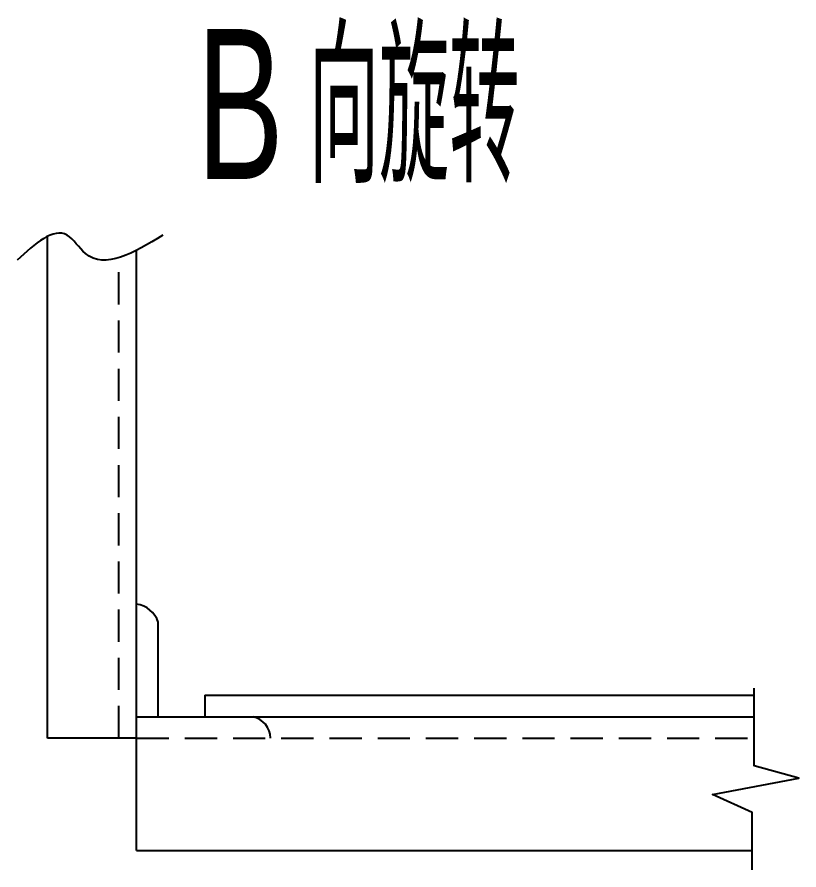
# Model space of a CAD drawing. Extents: x 148 to 221443, y -36682 to 6758.
# Drawn here: x 67491 to 68221, y -33780 to -32984 of the extents above; entities that cross this region are included whole.
import ezdxf
from ezdxf.enums import TextEntityAlignment as Align

# ---------------------------------------------------------------- set-up
doc = ezdxf.new("R2010")
doc.units = 0
doc.header["$LTSCALE"] = 10
doc.header["$MEASUREMENT"] = 0
doc.linetypes.add('HIDDENX2', pattern=[0.75, 0.5, -0.25])
for name, color, linetype in [('2', 4, 'Continuous'), ('3', 255, 'Continuous'), ('9', 6, 'Continuous')]:
    doc.layers.add(name, color=color, linetype=linetype)
doc.styles.add('HZ', font='ROMS.SHX', dxfattribs={"width": 0.75, "bigfont": 'GBCBIG.SHX'})

msp = doc.modelspace()

# ---------------------------------------------------------------- linework, layer by layer
for p, q in [((67519.2103, -33657.0337), (67519.2103, -33188.5249)), ((67602.5436, -33762.0337), (67602.5436, -33201.4423)), ((67622.5436, -33637.0337), (67622.5436, -33548.7003)), ((67666.1305, -33617.0337), (68178.6512, -33617.0337)), ((67666.1305, -33617.0337), (67666.1305, -33637.0337)), ((67602.5436, -33637.0337), (68178.6512, -33637.0337)), ((67602.5436, -33657.0337), (67519.2103, -33657.0337)), ((67602.5436, -33762.0337), (68176.9742, -33762.0337))]:
    msp.add_line(p, q)
msp.add_arc((67599.5238, -33555.9908), 24.1466, 17.5730958, 82.815762)
at = {"layer": '3', "linetype": 'HIDDENX2', "ltscale": 6}
for p, q in [((67585.877, -33657.0337), (67585.877, -33208.4675)), ((67602.5436, -33657.0337), (68178.6512, -33657.0337))]:
    msp.add_line(p, q, dxfattribs=at)
at = {"layer": '3', "ltscale": 5}
msp.add_arc((67706.5052, -33657.6212), 21.0466, 1.5996643, 78.0114779, dxfattribs=at)
at = {"layer": '9'}
msp.add_lwpolyline([(68176.9742, -33780.1407), (68176.9742, -33726.4587), (68140.0784, -33709.676), (68220.5782, -33694.5715), (68178.6512, -33682.8237), (68178.6512, -33610.3442)], dxfattribs=at)
msp.add_spline([(67626.9035, -33187.4197), (67554.6822, -33204.425), (67537.689, -33187.4197), (67490.9576, -33210.8019)], degree=3, dxfattribs=at)

# ---------------------------------------------------------------- texts
at = {"layer": '2', "color": 3, "linetype": 'Continuous', "style": 'HZ', "width": 0.65}
msp.add_text('向旋转', height=140, dxfattribs=at).set_placement((67763.2307, -33138.5578))
msp.add_text('B', height=140, dxfattribs=at).set_placement((67739.8269, -33064.8911), align=Align.MIDDLE_RIGHT)

doc.saveas('drawing.dxf')
